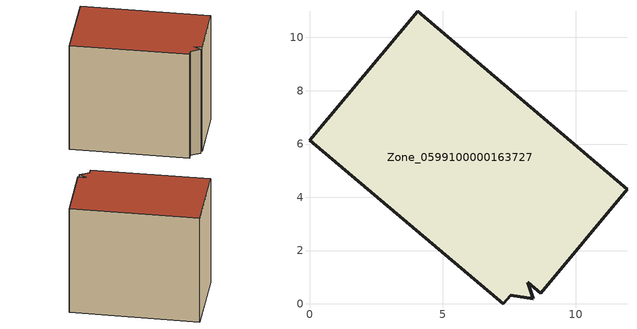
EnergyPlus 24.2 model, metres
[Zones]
Zone_0599100000163727
 floor ground (C_G): 4.06,10.99 11.92,4.31 8.67,0.4 8.19,0.82 8.4,0.19 7.55,0.32 7.28,0 0,6.14 z0
 wall outside (C_F): 11.92,4.31 4.06,10.99 0,6.14 7.28,0 7.55,0.32 8.4,0.19 8.19,0.82 8.67,0.4 11.92,4.31 z0:9.35
 roof outside (C_R): 8.19,0.82 8.67,0.4 11.92,4.31 4.06,10.99 0,6.14 7.28,0 7.55,0.32 8.4,0.19 z9.35
[BUILDING]
Pand.0599100000163727: North Axis=0; Terrain=City; Loads Convergence Tolerance Value=0.04; Temperature Convergence Tolerance Value=0.4; Solar Distribution=FullExterior; Maximum Number of Warmup Days=25; Minimum Number of Warmup Days=1
[Site:Location]
Rotterdam.The.Hague.AP_ZH_NLD Design_Conditions: Latitude=51.96; Longitude=4.45; Time Zone=1; Elevation=-4.5
[SITE:GROUNDTEMPERATURE:BUILDINGSURFACE]
18, 18, 18, 18, 18, 18, 18, 18, 18, 18, 18, 18
[MATERIAL] Thermal Absorptance=0.9; Solar Absorptance=0.7; Visible Absorptance=0.7
Name | Roughness | Thickness | Conductivity | Density | Specific Heat
G.TC.1946 | MediumSmooth | 0.15 | 1 | 540 | 1210
F.TC.1946 | Rough | 0.3 | 0.857143 | 1920 | 840
R.TC.1946 | MediumRough | 0.2 | 0.909091 | 1500 | 1000
[CONSTRUCTION]
C_G: G.TC.1946
C_F: F.TC.1946
C_R: R.TC.1946
[ZONE]
Zone_0599100000163727: Type=1; Multiplier=1; Ceiling Height=Autocalculate; Volume=Autocalculate; Floor Area=autocalculate; Part of Total Floor Area=Yes
[ZONEINFILTRATION:DESIGNFLOWRATE]
Infil_Zone_0599100000163727: Zone or ZoneList or Space or SpaceList=Zone_0599100000163727; Schedule=AlwaysOn; Design Flow Rate Calculation Method=Flow/Area; Flow Rate per Floor Area=0.003; Constant Term Coefficient=1; Temperature Term Coefficient=0; Velocity Term Coefficient=0; Velocity Squared Term Coefficient=0
[HVACTEMPLATE:ZONE:IDEALLOADSAIRSYSTEM]
Zone_0599100000163727: Maximum Heating Supply Air Temperature=50; Minimum Cooling Supply Air Temperature=13; Maximum Heating Supply Air Humidity Ratio=0.0156; Minimum Cooling Supply Air Humidity Ratio=0.0077; Heating Limit=NoLimit; Cooling Limit=NoLimit; Dehumidification Control Type=ConstantSensibleHeatRatio; Cooling Sensible Heat Ratio=0.7; Dehumidification Setpoint=60; Humidification Control Type=None; Humidification Setpoint=30; Outdoor Air Method=None; Outdoor Air Flow Rate per Person=0.00944; Outdoor Air Flow Rate per Zone Floor Area=0; Outdoor Air Flow Rate per Zone=0; Demand Controlled Ventilation Type=None; Outdoor Air Economizer Type=NoEconomizer; Heat Recovery Type=None; Sensible Heat Recovery Effectiveness=0.7; Latent Heat Recovery Effectiveness=0.65
[ZONECONTROL:THERMOSTAT]
ThermostatControl_Zone_0599100000163727: Zone or ZoneList=Zone_0599100000163727; Control Type Schedule=DualSetpointControlType; Control 1=Thermostat_Zone_0599100000163727; Temperature Difference Between Cutout And Setpoint=0
[THERMOSTATSETPOINT:DUALSETPOINT]
Thermostat_Zone_0599100000163727: Heating Setpoint Temperature Schedule=HeatingSetpoint_Zone_0599100000163727; Cooling Setpoint Temperature Schedule=CoolingSetpoint_Zone_0599100000163727
[SCHEDULE:COMPACT]
HeatingSetpoint_Zone_0599100000163727: Through: 12/31, For: AllDays, Until: 24:00, 21
CoolingSetpoint_Zone_0599100000163727: Through: 12/31, For: AllDays, Until: 24:00, 24
DualSetpointControlType: Through: 12/31, For: AllDays, Until: 24:00, 4
AlwaysOn: Through: 12/31, For: AllDays, Until: 24:00, 1
